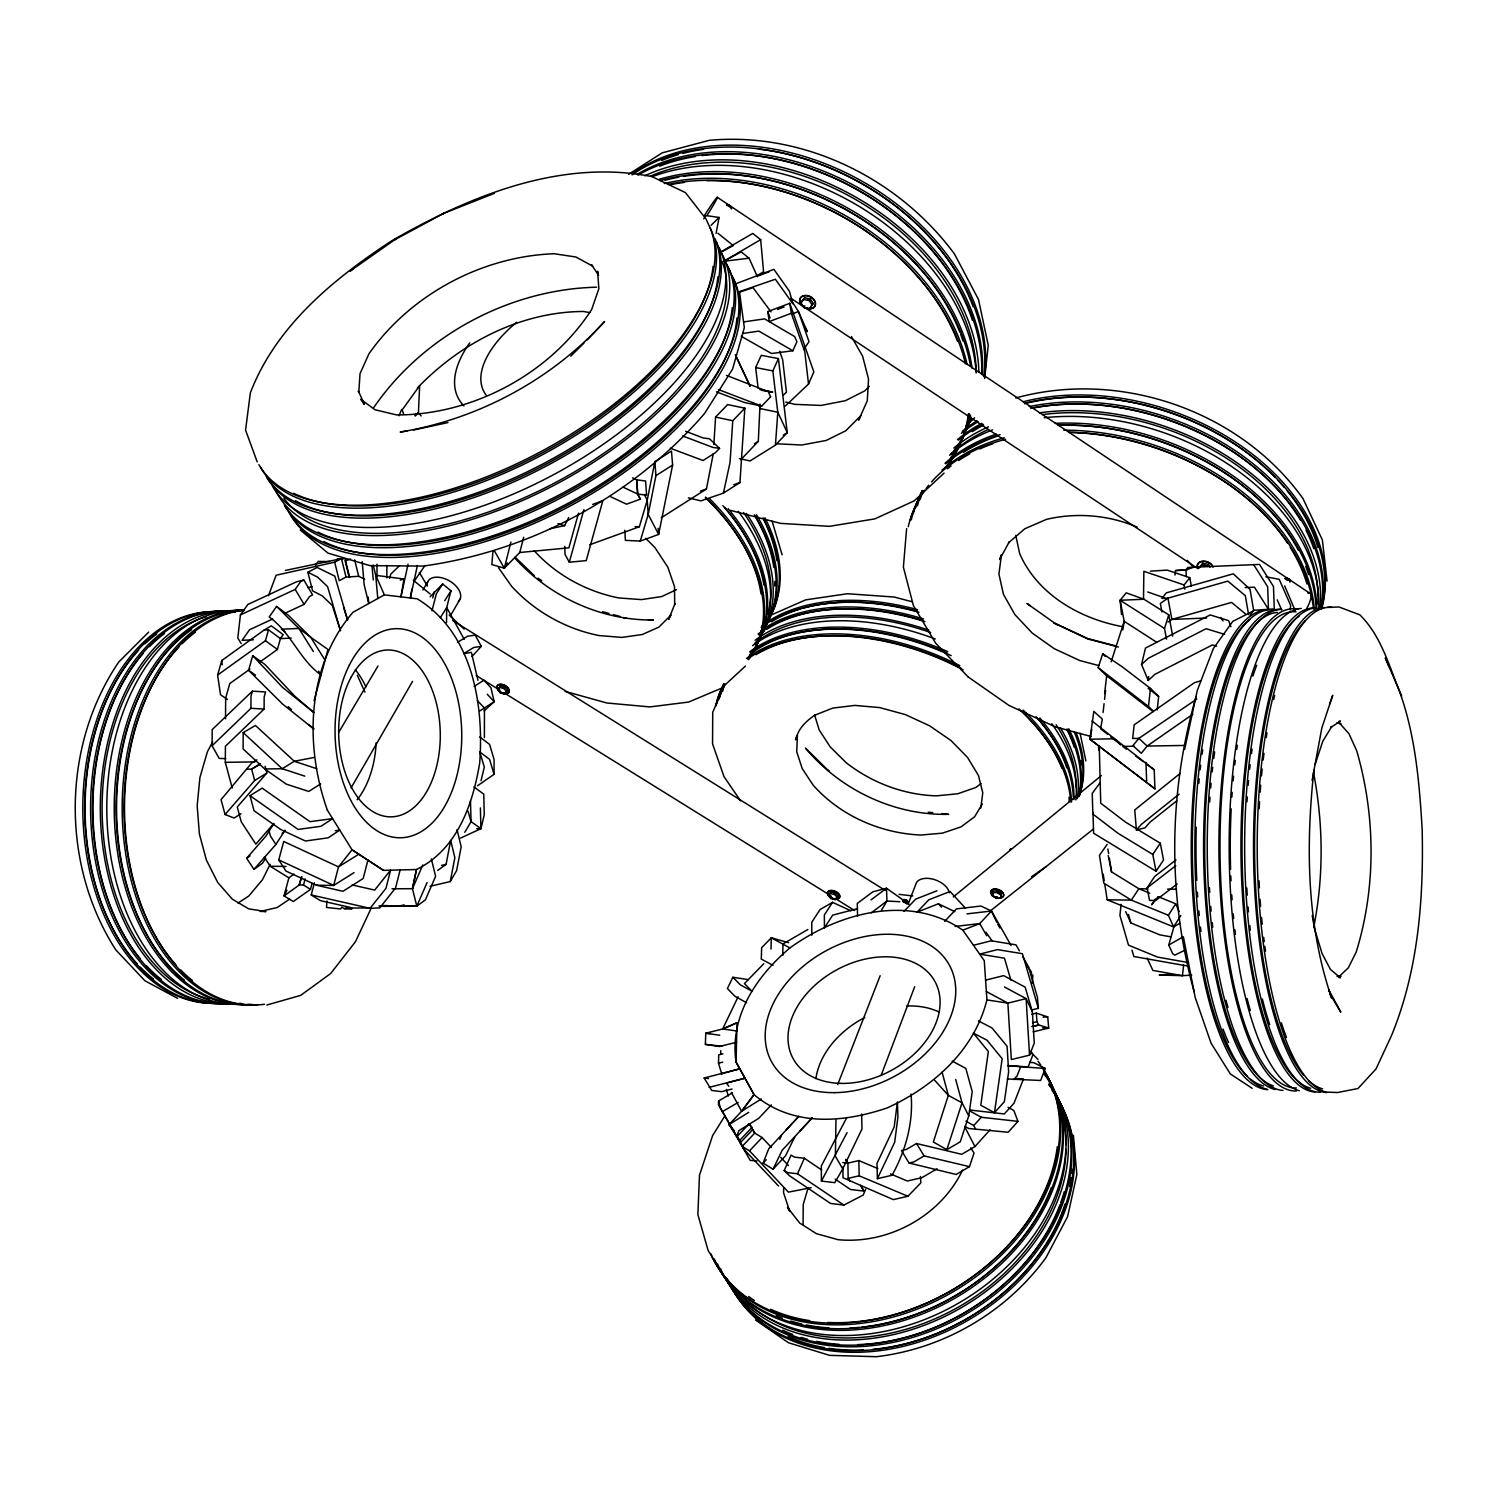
<?xml version="1.0" encoding="UTF-8"?>
<svg xmlns="http://www.w3.org/2000/svg" width="1497" height="1497" viewBox="0 0 1497 1497"><rect width="100%" height="100%" fill="white"/><g stroke="black" fill="none" stroke-linecap="round" stroke-linejoin="round"><path stroke-width="1.5" d="M327.356 810.195C304.471 745.375 306.492 666.558 352.88 612.348L384.373 594.87L417.233 598.819C472.229 632.408 484.074 703.384 479.695 762.927C472.809 804.712 457.09 849.716 416.465 869.514L383.494 870.375L352.057 849.828L327.338 810.158M484.392 737.553L484.448 708.062L477.375 700.596M477.468 785.813L494.066 774.323L494.085 759.503L489.575 744.402L479.751 736.917M232.166 787.89L225.317 762.329L225.411 746.255L264.108 709.054L264.164 696.91L265.549 691.988L252.394 691.127L212.181 729.6L212.087 745.768L219.198 758.418L225.766 758.623M376.963 576.775L377.019 564.144M386.844 577.898L386.881 565.342M225.542 718.728L225.654 698.089L229.79 683.549L249.943 669.122M316.709 768.71L294.329 761.281L255.426 725.465L243.188 732.613L243.094 748.893L264.707 768.953L286.245 784.129L308.775 791.445L320.62 783.923M212.087 745.768L250.935 708.324L250.991 696.086L252.394 691.127M446.536 622.565L446.705 607.557L450.971 590.847L442.7 583.98L430.069 596.779M783.642 1188.206L783.586 1192.81L789.649 1211.148M782.781 955.292L782.968 943.915L807.837 929.506M722.34 1046.309L705.368 1044.382L705.779 1033.211L722.677 1028.963L737.011 1022.769L736.056 1062.009L754.02 1094.644C792.568 1126.998 842.493 1123.068 887.422 1107.836C933.473 1086.71 974.191 1050.576 986.935 999.921L984.259 960.625L962.852 930.18C909.39 893.578 838.825 912.496 789.911 947.938C756.415 976.119 729.376 1016.369 736.037 1061.991L754.058 1094.644L741.614 1111.279L728.945 1124.64L739.574 1140.546L752.018 1127.353L749.136 1123.779L736.561 1137.102L738.863 1130.665L758.717 1118.353L771.404 1104.898M770.992 949.079L771.292 937.796L788.563 942.661M720.675 1054.3L720.787 1050.613M721.76 1074.116L718.485 1063.169L718.747 1054.88L722.939 1053.851M732.501 1092.847L718.579 1100.95L718.466 1104.767L750.184 1160.362L756.977 1161.036M835.962 1120.13L835.382 1156.208L842.717 1168.914L834.839 1182.649L821.404 1181.077L821.31 1165.976L846.834 1117.548M992.38 895.88L993.166 891.183L997.301 890.715L1001.268 893.204L1001.1 896.179L1000.483 897.901L996.347 898.368L992.38 895.88L993.166 891.183M1000.483 897.901L1001.268 893.204M326.926 900.969L326.533 907.463L340.605 908.96L341.821 907.182L344.815 909.053L352.094 908.716L345.246 908.005M713.264 453.759L706.434 489.014L661.262 517.794M713.844 444.572L715.585 417.045L727.636 404.583L744.851 408.194L739.948 482.577L723.425 493.112L700.895 500.877L688.377 497.809M744.851 408.194L732.763 420.751L730.068 462.274L723.425 493.112M1032.331 983.379L1032.874 975.09L1031.658 975.539L1031.358 971.834L1026.605 965.266M740.772 459.747L758.305 441.334L760.046 404.115M739.481 458.55L750.034 460.964L775.427 445.114L777.804 412.236L760.626 408.662L758.792 404.845L760.626 408.662M493 551.027L491.839 564.556L504.339 568.186L519.758 552.505L523.688 537.236M1313.898 770.207C1305.702 846.273 1306.619 925.333 1331.731 998.349L1328.644 989.629L1340.825 1012.178L1330.215 994.438M1290.208 609.897L1290.639 605.312L1279.205 579.32L1265.882 576.775M1183.603 964.798L1182.499 975.688L1159.202 975.015L1170.654 974.304M1157.2 709.896L1158.659 696.442L1150.463 688.414L1122.376 666.913L1102.728 653.702L1098.18 667.662L1107.406 676.607M1174.977 575.073L1175.463 570.544L1186.691 569.87M984.633 378.423L988.245 345.227L978.477 299.437L954.431 253.91C898.481 178.199 803.852 131.68 709.335 140.306L662.179 152.862L628.59 174.288M1121.141 904.356L1119.924 915.397L1128.495 945.15L1157.537 957.107L1188.581 962.608M1216.5 646.143L1212.42 644.926L1154.973 674.305L1148.236 680.443L1148.667 676.457M1153.42 711.206L1148.48 706.472L1150.463 688.414M1148.236 680.443L1141.556 664.462L1145.486 648.051L1210.194 614.93L1228.607 620.637L1230.908 626.663M285.197 613.152L304.097 604.376L309.467 596.592L312.592 594.908L303.816 579.975L296.387 581.865L247.866 604.47L240.418 614.911L237.798 638.059L241.204 643.579M1104.618 693.56L1106.657 675.727L1153.139 711.618M1092.978 812.366L1093.596 833.193L1156.077 871.291L1163.543 859.989L1160.287 843.223L1125.632 822.19L1100.725 803.197L1099.266 745.693M1103.064 712.516L1104.056 703.74M1104.561 699.342L1105.572 690.547M1092.024 721.03L1154.206 769.776L1154.936 788.825L1089.928 739.2L1093.839 711.393L1102.297 719.103L1100.594 728.758L1107.406 734.185M942.081 1072.133L948.331 1095.336L933.361 1142.005L946.853 1149.677L960.288 1141.799L968.765 1115.864L972.227 1091.631L965.827 1068.39L952.204 1061.111M994.457 1112.701L1002.167 1058.716L986.991 1040.19L973.349 1033.098L988.357 1051.493L980.797 1105.235L994.457 1112.701L1004.337 1101.736L1008.641 1071.871L1007.107 1046.291L991.968 1027.896L978.346 1020.898M1122.806 630.012L1124.191 621.33L1120.13 600.278L1126.212 592.849L1143.933 599.23L1168.745 614.818L1172.712 636.15M417.382 565.492L410.365 597.995L411.843 589.107M408.063 564.201L400.934 596.854L403.984 579.021L375.728 575.335L373.221 565.043M1313.767 927.092C1323.853 876.288 1323.329 823.406 1313.543 772.602M1154.936 788.825L1089.928 739.2L1091.762 729.338M1312.102 780.424L1321.832 728.01L1332.723 695.282L1329.598 704.189M716.071 233.382L719.103 217.458L706.285 215.605L703.684 218.824M437.704 870.412L446.087 864.349L450.672 840.416L454.863 857.706L450.26 881.546L430.013 886.299M624.81 530.237L625.39 540.361L640.267 541.072L658.624 534.429L672.621 465.062L671.461 451.084L654.881 461.581L647.247 500.11L639.35 526.757L589.687 544.777M654.881 461.581L655.929 475.653L648.22 514.369L640.267 541.072M391.989 888.788L412.461 888.694L416.465 869.514L412.461 888.713L416.802 906.172L380.5 906.34M1184.614 749.454L1197.263 690.491L1213.393 648.5L1232.349 621.947M980.778 808.006L982.781 792.849L978.458 775.502L967.511 757.426L951.044 740.585L929.693 725.858L905.311 714.574L879.712 707.594L854.768 705.405L832.725 708.1L814.387 715.36C805.218 722.153 799.061 727.467 795.506 739.855L797.414 735.401L796.722 751.793L802.261 768.672L813.245 785.289C840.378 815.715 880.33 833.286 920.861 835.045L942.455 833.155L961.037 826.868L974.603 816.782L982.313 803.964M460.552 838.114L480.93 828.664L484.261 814.873L483.756 794.121L473.857 786.879M481.005 780.742L484.336 767.063L479.714 751.924L489.556 759.335L494.066 774.323M494.309 550.709L504.339 568.186L510.889 542.101M400.129 869.944L395.582 887.964L379.77 907.874L370.058 908.323L311.226 894.963L314.426 882.8M432.727 597.977L434.336 591.727M367.906 860.176L363.191 878.496L342.981 891.295L316.391 885.214L285.983 871.067L278.76 859.914L283.738 841.482L338.49 866.875L358.793 854.226M431.997 610.776L436.338 593.86L442.7 583.98M1196.028 696.835C1168.371 792.456 1167.548 895.861 1194.157 991.819M316.391 885.214L333.681 885.438L338.509 866.913L352.038 849.791L383.494 870.375M312.106 883.249L310.497 889.368L303.517 885.045L305.126 878.87M389.632 578.347L390.736 574.156L399.493 565.698M301.402 876.774L299.232 884.989L284.037 895.917L293.262 901.531L310.497 889.368M301.907 876.774L299.213 884.952L303.517 885.045M293.973 874.08L288.884 877.822L284.037 895.917L286.937 890.191M314.089 700.708L327.974 649.473L310.721 637.292L288.341 615.248L276.589 606.416L269.198 616.97C291.092 632.557 299.606 659.934 321.05 674.96L318.655 671.143M906.621 528.628L903.383 567.195L913.432 605.686L935.681 643.223L968.278 677.037M578.534 513.153L568.879 547.827L519.796 552.505M583.905 509.635L569.309 562.198L586.206 560.627L602.823 500.709L592.644 504.414M259.093 662.572L277.413 649.455L280.444 638.601L283.195 634.634L271.294 625.84L264.202 630.05L268.506 629.807L280.444 638.601L291.204 638.115M227.45 699.473L220.527 694.72L217.608 675.053L265.437 640.716L268.506 629.807M1184.745 950.258L1174.752 955.18L1172.638 953.589L1168.764 945.056L1173.929 926.718L1179.842 923.275M308.663 724.548L313.958 729.076L282.503 703.983L248.596 670.3L252.712 655.667L264.763 664.312L294.61 695.993L314.033 712.703L282.577 687.422L252.712 655.667M217.608 675.053L221.781 660.495L264.202 630.012M808.286 1187.495L803.234 1204.393L803.084 1224.621M1166.519 639.163L1164.516 628.478L1168.745 614.818M1111.148 661.824L1124.191 621.33L1156.956 642.419M946.853 1149.677L962.047 1102.821L955.685 1079.487M1315.114 764.462L1322.805 741.202L1331.75 726.513L1330.571 727.598L1340.47 721.049L1338.748 721.479M990.06 1129.805L974.977 1146.571L961.729 1154.318L916.52 1143.502L906.452 1149.397L901.512 1150.557L909.035 1163.001L956.153 1174.471L969.495 1166.65L974.023 1153.027L970.711 1147.806M1208.435 564.425L1207.817 566.296L1202.128 565.061L1198.854 567.981L1202.765 563.209L1208.435 564.425L1210.006 567.195M1202.128 565.061L1202.765 563.209M992.53 892.904L996.665 892.437L997.301 890.715M996.347 898.368L996.983 896.647M268.431 595.787L276.103 575.222L334.692 562.18L341.466 558.643L346.013 577.037L339.258 580.649L334.692 562.18M881.059 1075.576L914.704 986.673M1029.562 1062.309L1033.791 1062.683L1045.28 1068.446L1040.621 1080.478L1007.256 1078.963M794.888 1136.635L785.588 1155.74L773.032 1169.213L763.133 1163.094L768.691 1148.817L798.855 1116.313L786.131 1129.917M837.721 1084.52L880.161 975.726M908.174 903.907L915.808 884.315A17.646 10.385 21.2 0 1 932.818 879.132A17.646 10.385 21.2 0 1 949.304 892.792M1045.28 1068.446L1020.673 1066.725L1017.081 1075.894L1013.768 1079.562M986.355 991.519L1007.874 1003.121L1011.336 1059.539L1029.543 1055.16L1034.259 1043.11L1032.369 1011.822L1025.164 987.141L1003.645 975.632L985.587 980.142M779.806 1139.329L781.453 1135.194M773.032 1169.213L782.126 1150.314L812.366 1117.698L799.623 1131.339M835.139 899.641L838.021 896.048L835.738 892.998L831.284 891.875L829.113 893.784L828.421 895.468L830.704 898.499L835.139 899.641L838.021 896.048M828.421 895.468L831.284 891.875M830.704 898.499L831.396 896.834M837.328 897.732L835.045 894.682L835.738 892.998M399.025 415.773L401.664 409.411M865.64 1189.273L863.208 1195.074L843.896 1205.085L830.554 1203.457L789.443 1175.725L784.203 1170.542L791.071 1155.104L794.458 1157.144L804.376 1158.248L821.685 1169.98M412.461 888.713L422.79 864.985M378.966 905.966L416.802 906.172L427.113 882.5M785.27 406.08L808.53 384.055L813.844 371.892L789.78 303.311L767.811 311.563L769.215 321.574L791.314 313.285L789.78 303.311M724.997 684.204L712.722 712.291L712.553 743.859L724.005 776.644L740.566 800.858M784.203 1170.542L787.59 1172.619L797.527 1173.779L804.376 1158.248M741.24 336.32L771.573 353.517L792.867 350.766L796.928 341.728L794.626 336.563L764.574 318.88L743.99 321.855M777.785 412.274L772.845 370.9L778.421 358.606L761.281 355.332L755.648 367.551L758.118 388.116M842.717 1168.914L861.954 1129.094L861.636 1113.993M371.162 908.267L355.444 941.744L330.65 973.537L300.691 995.374L266.822 1005.03M877.373 1178.682L894.682 1142.248L897.919 1117.061L897.414 1101.998L894.196 1126.979L876.98 1163.431L877.373 1178.682L892.062 1175.257C905.741 1150.594 913.582 1122.338 911.037 1094.045M736.823 1030.984L722.677 1028.963L738.115 996.815M748.313 979.637L732.875 977.26L727.411 988.525L734.859 996.216L746.591 1002.728M847.077 1132.63L821.404 1181.077M270.152 864.312L262.443 879.712L248.858 895.955L237.986 903.103M550.11 528.722L564.612 525.653L568.729 517.475M809.559 308.644L813.17 303.461L810.251 298.895L804.619 297.772L801.905 301.215L801.007 302.955L803.926 307.521L809.559 308.644L813.17 303.461M803.926 307.521L804.825 305.781M812.272 305.201L809.353 300.635L810.251 298.895M801.007 302.955L804.619 297.772M212.686 741.838L207.391 751.756L199.924 777.504L197.174 805.76L199.382 833.96L206.418 860.157L217.683 882.407L232.278 899.136L248.708 908.866L265.905 911.579L260.777 911.392M504.807 694.084L507.464 690.229L504.826 686.917L500.391 685.851L498.632 688.096L497.752 689.705L500.41 693.017L504.807 694.084L507.464 690.229M506.585 691.839L503.946 688.526L504.826 686.917M497.752 689.705L500.391 685.851M962.627 1170.018C940.827 1215.901 888.451 1244.568 838.058 1239.684L816.52 1233.696L799.66 1223.03L787.478 1207.424L789.462 1210.699M351.103 787.834L412.573 681.36M450.84 615.08L460.122 599.006M450.26 881.546L456.604 870.618L461.188 846.834L457.034 829.581M464.819 832.295L471.05 821.628L470.47 800.764M338.958 731.996L377.993 665.997M422.921 590.024L427.655 582.034M881.49 910.176L886.916 901.026L886.505 888.245L872.826 891.819L857.276 903.458L857.538 916.37M273.689 823.799L266.073 835.925L246.649 858.268L253.947 869.364L262.349 863.357L265.736 858.137M504.339 568.186L507.464 562.947M724.866 1115.92L712.647 1135.531L699.492 1175.182L697.864 1214.591L708.156 1250.575L711.505 1255.871A190.568 142.383 -30.1 0 0 947.47 1292.753A190.568 142.383 -30.1 0 0 1044.494 1070.916M440.399 617.606L446.705 607.557L464.22 639.331M1104.861 884.839L1107.2 899.791L1173.629 926.924L1180.852 915.434M444.721 600.727L450.971 590.847M1173.629 926.924L1168.409 915.285L1175.706 903.814L1158.397 896.74M253.947 869.364L275.897 844.439L285.066 830.217L282.147 833.548M850.932 910.812L832.538 902.335L824.342 914.966L824.454 927.915L832.688 915.116L857.5 908.679M1158.154 896.666L1151.586 904.824L1155.31 899.117M1177.185 883.941L1155.665 900.464L1149.565 900.389L1147.095 887.908L1154.599 876.55L1176.006 859.914M804.132 348.913L808.998 341.653L798.462 311.563L790.921 299.756M1156.077 871.291L1152.765 854.431L1160.287 843.223M414.426 580.892L424.98 565.51M240.418 614.911L295.227 589.406L300.654 581.622L303.816 579.975M1107.162 844.383L1099.453 855.348L1103.794 883.118L1131.32 900.127L1168.409 915.285M240.961 813.732L234.093 818.036L225.074 814.536L221.051 799.641L251.683 763.002L256.923 759.858M1250.145 615.155L1253.644 610.271L1250.014 589.257L1233.303 573.819L1166.313 592.868L1161.915 598.426L1167.941 598.164L1227.821 581.135L1245.317 595.694L1248.61 614.668M315.511 565.136L318.206 561.412L329.508 561.543M1100.033 782.781L1092.23 793.391L1092.847 814.05L1117.903 833.211L1152.765 854.431M373.689 407.652C422.977 335.646 509.41 289.258 596.573 287.199M731.378 1092.361L741.614 1111.279L754.02 1094.644M1184.857 589.182L1184.09 584.953L1189.778 577.674L1167.248 570.132L1150.445 571.143M1186.279 576.663L1186.017 569.852L1187.907 567.457L1259.52 564.425L1273.479 586.506L1274.265 608.923L1253.644 610.271M370.058 908.323L385.983 888.32L390.567 870.187L374.699 890.079L352.132 884.952M273.82 823.425L255.837 844.158L241.223 821.759L237.275 806.977L266.84 773.051L265.063 766.258M225.074 814.536L254.658 780.517L266.84 773.051M1180.048 773.5L1134.745 809.952L1136.41 830.012L1141.444 824.304L1179.075 794.177M1008.042 1107.331L1013.825 1110.456L1017.96 1121.365L1008.192 1132.256L968.709 1128.495L964.817 1126.343M975.426 1128.757L973.761 1125.538L981.265 1117.267L1017.96 1121.365M471.967 656.565L481.304 646.311L475.204 635.14L467.569 636.244L457.483 642.344M1011.111 945.468L991.501 911.018L979.749 923.574L962.852 930.18M763.133 1163.094L766.258 1159.745M778.515 1185.98L744.103 1149.471L740.285 1142.772L752.804 1129.505L754.731 1133.079L742.213 1146.384L749.548 1150.894L762.085 1137.552L771.404 1147.413M944.663 921.366L956.452 908.885L980.909 906.041L991.501 911.018L996.796 922.283M775.427 445.114L787.272 432.614L777.804 412.236M903.982 911.43L915.734 899.098L936.954 890.809M716.427 391.84L744.514 402.525L761.711 406.099L770.637 396.799M685.663 431.304L702.935 437.891L709.522 438.808L719.57 448.351L715.491 452.618L703.066 460.515L670.282 448.221M415.249 416.072L418.411 412.798L419.647 385.665L402.15 409.953L403.703 414.239M842.886 1166.912L843.036 1177.765L893.316 1199.602L907.912 1196.253L920.786 1182.948L920.524 1176.492M763.788 963.694L744.458 983.604L752.055 991.276L740.341 984.839L732.875 977.26M1046.291 866.52L1031.489 876.793M869.308 386.263L864.798 390.848L845.337 400.709L821.142 405.425L794.72 404.34L785.738 402.075M570.75 356.155L583.905 343.131M587.198 339.875L604.62 321.499C551.401 379.826 478.067 419.235 400.204 432.053L406.959 431.024M711.094 225.28L719.103 217.458M417.438 387.948C460.365 343.056 520.619 311.75 583.531 311.47L589.799 312.63M783.137 395.339L786.449 392.195L782.669 359.823L779.675 351.308M966.37 425.578L974.603 417.813M914.517 500.578L944.083 473.089M721.797 687.928L745.45 666.053M651.195 176.478C560.271 158.776 469.328 196.107 391.784 240.755C333.55 278.835 276.009 326.009 250.373 392.794L245.564 430.107L257.185 461.862M484.149 710.907L494.197 701.7L490.96 687.797L483.98 680.181L474.062 686.468M1141.556 664.462L1148.33 658.268L1206.095 628.721L1224.621 634.354M953.29 896.928L1101.399 775.577M1176.773 800.801L1150.052 822.152L1145.037 827.822L1136.41 830.012M990.977 910.401L1093.484 828.982M1147.095 887.908L1175.781 865.678M871.348 912.796L886.916 901.026L899.809 901.718M981.003 783.586L975.782 787.516L957.724 793.766L936.317 795.861C903.627 794.813 871.872 782.781 846.142 762.684L830.217 746.909L819.233 730.049L814.536 714.817M1232.817 621.33L1253.775 610.795M871.011 899.884L886.505 888.245L908.922 904.094M416.802 906.172L425.373 899.884L435.608 876.306L431.342 858.866M1168.109 622.06L1171.889 619.421L1231.563 602.412L1245.504 613.92M353.105 269.03L350.13 271.088L395.713 239.071L394.684 239.782L443.692 213.379L442.607 213.809L494.384 193.338M246.649 858.268L250.055 855.891M1192.866 714.2L1147.151 746.049L1141.294 753.272L1132.948 745.637L1138.843 738.358L1196.702 699.118M289.707 899.079L277.17 907.519L260.197 911.467M655.929 475.653L672.621 465.062M333.681 885.438L354.041 872.62M755.966 276.477L763.582 271.705L760.663 239.651L752.748 233.457L719.87 252.488M754.432 443.767L758.305 441.334M783.361 435.047L787.272 432.614M741.614 1111.279L761.355 1098.966M414.781 415.062L418.411 412.798L421.106 415.96M748.687 1112.346L728.945 1124.64L734.522 1131.04M250.018 795.693L262.181 788.152L309.973 821.666L332.615 818.634L320.919 826.325L298.053 829.432L250.018 795.693L254.003 810.7L280.594 829.413L305.407 841.015L328.142 837.833L339.763 830.105L335.253 830.723M479.807 710.925L494.197 701.7L487.255 694.234M969.495 1166.65L924.136 1155.909L914.012 1161.84L909.035 1163.001M937.085 1168.764L921.927 1177.652L907.35 1181.021L890.49 1173.91M722.172 1111.747L738.152 1102.466M832.538 902.335L820.057 909.558L811.767 922.246L811.823 935.232M1168.764 945.056L1182.593 937.103M760.663 239.651L723.743 261.301L749.061 258.195L757.445 276.739M725.671 260.253L741.146 251.852L749.061 258.195M148.69 632.09L118.675 662.104C61.658 746.255 60.89 864.405 115.756 949.809L144.835 980.703L177.582 998.368M721.741 251.814L733.305 245.583L717.905 233.251M307.895 572.266L317.589 577.112L327.6 586.637L340.511 630.798L332.334 605.537L322.304 595.9L312.574 590.866L307.895 572.266L317.121 567.457L334.823 576.12L347.66 620.132L343.58 607.557M676.532 589.631L661.711 596.555L641.427 599.605L618.673 597.939C586.45 591.465 556.304 575.11 534.167 550.69M272.604 619.028L249.531 629.769L242.102 640.304L253.442 639.78M914.106 500.915L874.847 518.879L829.506 526.326L780.461 523.37L730.573 510.402M771.404 614.93L805.629 599.867L847.414 593.729L894.214 597.041L911.86 601.682M722.677 1028.982L737.029 1022.788M721.404 688.264L688.62 702.056L649.848 706.921L606.884 702.991L565.08 691.371M954.824 911.654L938.376 903.795L917.062 912.16L928.814 899.791L950.052 891.482L965.509 908.23M735.139 284.018L773.893 269.348L789.424 291.241L792.83 303.704L775.352 279.247L738.096 292.102M758.418 275.804L769.159 271.743M777.579 309.43L784.11 306.96M791.969 313.996L798.462 311.563L807.388 331.66L804.937 327.806M1035.269 1026.137L1038.562 1024.921L1048.723 1028.065L1047.713 1016.893L1036.28 1013.113L1031.77 1014.236M700.371 491.128L706.434 489.014M733.773 484.71L739.948 482.577M1186.017 569.852L1193.82 567.176M738.377 292.495L753.028 287.686L771.03 311.881M350.56 559.036L345.152 560.795L349.138 577.019M1200.594 680.854L1194.4 682.707L1134.165 724.847L1132.668 738.47L1138.843 738.358L1147.151 746.049L1185.456 745.431M400.242 580.087L403.984 579.021M1015.827 397.977L1016.22 397.865C1120.261 369.329 1240.096 410.683 1303.026 498.632L1322.375 539.987L1327.072 581.098M732.07 1089.049L721.498 1091.65L711.711 1090.434L704.151 1078.008L739.799 1068.821L721.329 1073.779M709.129 1087.346L744.963 1078.196L726.382 1083.117L728.814 1086.242M973.48 945.281L991.239 940.79L1015.995 944.85L1019.42 950.876M736.543 1042.249L719.421 1046.515L705.368 1044.382M718.485 1063.169L722.695 1062.14M1031.639 1009.988L1038.375 1008.342L1037.402 997.133L1028.57 966.912L1022.863 956.882M1032.5 1022.769L1037.028 1021.665L1038.562 1024.921L1031.77 1026.568M1033.155 1031.863L1048.723 1028.065L1042.53 1027.803M399.924 905.872L404.171 904.88M842.811 1162.551L847.882 1163.132L858.848 1160.568L877.822 1168.577M441.578 865.397L446.087 864.349M847.882 1163.132L845.711 1159.333L847.92 1163.132L848.163 1178.364L859.147 1175.8L907.912 1196.253M307.802 587.666L312.293 586.674M285.422 570.413L341.466 558.643M413.715 430.013L447.921 422.584M811.112 1187.682L788.414 1192.136L749.548 1150.894M313.846 757.519L294.329 761.281L282.222 768.728L264.707 768.971M481.304 646.311L473.763 647.49L463.733 653.646L471.405 652.393L477.955 680.312M742.774 333.457L758.867 331.118L792.867 350.766M966.931 913.881L991.501 911.018M955.123 926.437L979.749 923.574L986.691 935.756M1191.78 975.108L1182.499 975.688L1152.896 970.43L1147.132 958.024M346.013 577.037L358.7 576.308L364.707 579.245M1337.008 976.362L1341.05 976.175L1338.636 976.961L1348.31 967.867L1356.188 952.073C1376.23 887.253 1375.593 815.884 1356.731 750.839L1348.984 733.717L1339.422 723.051L1340.938 723.781L1336.915 722.883M1175.463 570.544L1186.896 569.983M1245.223 587.591L1254.43 587.18L1268.464 609.298L1267.66 586.768L1253.607 564.556M1121.496 614.519L1120.13 600.278L1143.933 599.23M1043.053 1017.099L1047.713 1016.893M1327.614 607.352L1338.992 606.996L1359.763 614.78C1380.328 634.971 1388.131 662.909 1398.591 688.901C1415.264 733.605 1419.343 781.864 1422.15 829.151C1423.778 899.192 1418.277 971.01 1391.2 1036.28L1376.024 1068.933L1357.985 1088.525L1337.495 1092.529L1325.986 1092.062A242.776 73.447 89.7 0 1 1257.274 836.58A242.776 73.447 89.7 0 1 1331.862 607.408M1206.601 618.018L1171.889 619.421L1167.941 598.164L1160.343 603.478L1161.934 611.974M1089.928 739.2L1114.255 738.788L1121.028 744.888L1110.811 736.917M1134.165 746.236L1122.731 746.423L1126.436 749.174M225.317 762.329L254.995 761.879M247.323 769.177L251.664 769.14L260.384 763.863L251.646 769.121L254.658 780.517M370.826 907.931L352.936 908.024L320.395 900.633L311.226 894.963M476.795 828.664L480.93 828.664L480.387 807.95M286.077 866.445L270.265 866.258L264.277 857.089M1147.974 888.881L1138.88 888.75L1111.523 871.872L1108.21 855.517M1167.566 889.106L1176.511 889.237M1107.2 899.791L1131.32 900.127L1138.88 888.75L1149.733 893.204M383.195 905.573L387.367 905.648L383.868 905.797M337.255 558.886L343.131 559.073M635.14 526.588L639.35 526.757M777.299 443.823L801.774 445.002L826.194 440.455L845.786 430.762L860.887 415.605L858.623 420.152L867.268 400.84L868.541 379.134L862.646 356.286L851.475 336.619M250.935 708.324L264.108 709.054M1016.837 1078.532L1023.48 1078.944L1014.03 1103.177L1004.319 1113.955L969.888 1110.026M648.238 619.664L653.422 620.001C600.858 620.581 549.698 596.723 514.65 557.876M1007.855 1065.527L1028.158 1066.949L1032.818 1055.048L1030.909 1051.081M710.214 1033.566L705.779 1033.229L719.758 1035.25M1007.687 1065.583L1020.673 1066.725M928.234 812.197L932.762 812.665M941.838 813.62L948.649 814.331C894.027 815.584 840.416 789.873 805.498 748.126L829.113 771.367L827.336 769.626M899.023 894.345L912.758 895.955M863.9 1191.069L860.607 1185.343L863.919 1191.088L850.521 1189.497L835.139 1179.093M719.57 448.351L712.965 447.453L682.632 435.945M704.151 1078.008L708.568 1078.607M986.935 999.921L1007.874 1003.121L1026.119 998.611L1032.369 1011.822M623.538 617.7L626.176 618.111M1187.851 966.07L1133.828 956.508L1131.994 950.165M1170.935 936.86L1159.876 934.877L1130.909 922.957L1125.669 911.654M755.648 367.551L772.845 370.9M803.721 299.512L809.353 300.635M759.821 389.538L772.714 392.139L761.767 390.305M715.585 417.045L732.763 420.751M499.511 687.46L503.946 688.526M830.592 893.541L835.045 894.682M1121.777 626.513C1079.543 618.542 1037.477 594.328 1019.663 553.665L1015.789 535.421M1115.452 645.843L1087.739 638.545L1053.869 622.883L1087.664 638.92L1118.446 647.022M1098.817 665.585L1079.88 660.57L1054.431 648.781L1032.312 633.156L1014.929 614.649L1003.458 594.365L998.929 574.081L1001.418 554.826L999.603 559.541L1009.203 541.989L1008.491 542.85L1024.809 528.759L1046.478 519.365C1076.53 512.273 1108.734 515.005 1137.102 527.112M1091.313 736.561L1055.235 726.812L1008.847 705.349L968.091 676.906M602.58 611.73L609.017 613.471M613.321 614.631L619.758 616.371M557.969 523.557L564.612 525.653M304.827 776.157L282.222 768.728L243.188 732.613M1184.09 584.953L1143.858 571.293L1143.502 598.706M1147.769 591.989L1164.685 597.921M718.56 389.613L761.711 406.099M726.457 375.373L768.242 391.615L770.618 396.817M1338.861 976.998L1340.395 977.822L1330.459 969.42L1322.076 953.552L1314.516 928.739L1312.214 915.546M1252.184 1088.319L1230.309 1073.892L1211.036 1043.11L1195.167 997.358L1183.379 936.804M278.76 859.914L333.663 885.401M610.046 496.424L626.532 504.19L640.304 499.156L637.647 494.047L636.749 479.863L632.595 477.88M622.995 487.124L637.647 494.047L646.573 495.17L645.6 481.005L636.749 479.845L637.685 494.047L640.323 499.156M651.869 176.59L685.42 192.589L705.667 218.525M773.032 965.359L761.281 959.09L761.655 947.713L771.292 937.796L789.911 947.938M1004.487 987.01L1026.119 998.611L1029.543 1055.16M969.551 1110.83L981.265 1117.267M965.958 1121.216L973.761 1125.557M762.085 1137.552L754.75 1133.098L749.136 1123.779M270.283 866.295L288.884 877.822M476.214 675.521L499.998 690.285M503.946 692.737L830.891 895.786M836.842 899.491L854.675 910.55M904.394 900.745L908.211 903.121M452.786 620.525L885.139 890.341M996.665 892.437L1000.651 894.944M1120.13 600.278L1164.516 628.478M791.09 298.39L1197.039 568.074M704.338 215.662A21.707 1.067 -57.4 0 1 717.306 197.286L1309.707 593.168M797.527 1173.779L843.896 1205.085M538.041 578.179L541.839 580.761M755.555 1320.017L788.507 1342.753L829.525 1355.346L876.381 1356.712C943.597 1348.76 1005.853 1312.476 1045.842 1257.873L1067.623 1216.593L1076.848 1174.509L1073.405 1135.287M1056.845 624.661L1026.961 603.459L1030.086 605.686M248.596 670.3L255.5 675.203M480.93 828.664L471.05 821.628L467.962 810.981M265.437 640.716L277.413 649.455M1135.699 756.041L1143.09 761.543M1146.796 764.275L1154.206 769.776M284.879 631.734L281.473 629.227L298.895 628.422L310.721 637.273L325.055 660.214M1148.18 688.395L1158.659 696.442M1098.18 667.662L1148.48 706.472M413.322 580.218L430.163 594.01M300.298 530.013L327.993 553.123L369.834 565.623L423.09 566.091C531.136 551.139 633.287 496.143 704.563 413.49L732.613 369.029L744.327 327.637L739.537 292.289M288.229 706.659L291.391 709.559M449.194 615.08L464.164 629.114M515.099 557.146L534.242 575.597M276.589 606.416L298.895 628.459L313.341 651.532M645.619 538.284L654.825 547.453L667.849 567.232L674.492 586.543L674.698 604.844L674.904 603.759L668.691 619.384L670.974 615.042L658.905 627.093L642.288 634.522L621.873 637.404L598.912 635.551C565.51 628.796 534.616 611.468 511.637 586.3L498.482 567.681M1031.527 1052.84L1038.001 1059.502M780.704 1157.293L788.451 1165.527M938.376 903.795L941.482 907.145M1102.728 653.702L1105.216 656.435M934.633 1080.254L948.331 1095.336L962.047 1102.84L968.765 1115.864M1187.252 560.346L1193.146 566.97M1220.485 617.475L1223.068 620.974M427.431 586.094L419.403 572.528M985.905 932.201L992.006 940.734M598.632 275.411L591.596 264.857L592.7 266.129L575.915 257.016L554.227 253.742C481.997 256.286 410.571 294.553 368.973 353.741L360.047 373.595L358.775 392.495L358.307 390.885L364.426 404.358M275.897 844.439L270.396 835.925L269.067 830.91M916.52 1143.502L924.136 1155.909M742.213 1146.384L744.103 1149.471M295.227 589.406L304.097 604.376M364.164 404.358L360.665 399.25L374.98 409.729L396.686 414.95C473.033 414.968 550.148 373.726 591.671 309.523L598.856 288.734L597.602 271.238L597.977 272.922M848.125 1178.364L849.959 1181.507M745.113 1150.875L720.338 1107.836L718.579 1100.95M997.676 924.154L999.865 927.99M569.309 562.198L565.024 554.433L564.799 546.349M736.543 1134.838L739.574 1140.546M964.835 1127.035L974.977 1146.571M644.29 494.422L647.228 500.129L648.201 514.369L658.624 534.429L658.175 528.31M736.262 356.81L749.997 386.076M735.308 354.695L750.016 386.039M706.135 219.273L710.345 228.461A254.902 122.735 -28.2 0 1 536.319 454.021A254.902 122.735 -28.2 0 1 258.906 464.631M357.315 675.222L364.912 692.101M1175.706 903.814L1179.149 911.561M384.373 594.87L375.728 575.335L377.787 598.519M1277.24 599.848L1281.657 609.859M1401.641 696.03L1385.305 657.969L1388.991 666.595M1284.651 585.888L1295.335 610.944M791.314 313.285L804.768 351.608L808.53 384.055M767.811 311.563L770.076 317.982M772.096 521.199L782.108 554.788M726.363 1089.423L728.347 1095.991M1038.375 1008.342L1022.414 953.701L997.526 949.603L979.674 954.113L1004.468 958.211L1010.849 980.03M1128.457 914.499L1130.909 922.957M354.658 559.897L358.7 576.308M345.096 559.13L349.643 577.505M1080.104 733.287L1085.886 760.906M1189.778 577.674L1191.313 586.076M1107.892 848.967L1108.622 853.552M1109.352 858.137L1111.523 871.872M1103.195 874.154L1104.187 880.554M778.421 358.606L787.235 432.633M221.781 660.495L222.248 664.799M372.042 566.072L373.277 579.957M368.206 597.172L368.767 603.534L364.183 584.897L362.162 561.618M1036.28 1013.113L1037.028 1021.665M1098.517 746.797L1098.761 750.072M1145.935 762.254L1146.665 781.453M858.848 1160.568L859.147 1175.8M906.172 902.916A2.489 1.441 21.6 0 0 907.519 901.493A2.489 1.441 21.6 0 0 905.049 899.734A2.489 1.441 21.6 0 0 902.859 900.539A2.489 1.441 21.6 0 1 906.508 900.651A2.826 1.647 21.6 0 1 906.77 903.421A2.826 1.647 21.6 0 0 903.29 901.568M903.365 901.924A2.489 1.441 21.6 0 1 903.963 901.961M904.974 902.242A2.489 1.441 21.6 0 1 906.508 903.477M905.011 902.71A6.475 3.761 21.6 0 1 906.508 903.477A2.489 1.441 21.6 0 0 906.564 901.344A2.489 1.441 21.6 0 0 903.009 900.67M905.105 902.448A6.475 3.761 21.6 0 1 906.602 903.215A2.489 1.441 21.6 0 0 906.508 900.651A2.826 1.647 21.6 0 0 902.56 900.427M902.485 900.576A2.826 1.647 21.6 0 1 904.974 899.66A2.826 1.647 21.6 0 1 907.781 901.643A2.826 1.647 21.6 0 1 906.265 903.252M903.383 901.325A2.826 1.647 21.6 0 1 907.145 903.57A2.826 1.647 21.6 0 0 906.564 900.913A2.826 1.647 21.6 0 0 902.803 900.371M903.57 901.419A2.489 1.441 21.6 0 1 906.883 903.383M903.477 901.662A2.489 1.441 21.6 0 1 906.789 903.645M903.234 900.988A2.489 1.441 21.6 0 1 905.872 901.493A2.489 1.441 21.6 0 1 907.088 903.29A2.489 1.441 21.6 0 0 906.228 901.419A2.489 1.441 21.6 0 0 903.327 900.745M903.589 900.82A2.826 1.647 21.6 0 1 906.265 901.662A2.826 1.647 21.6 0 1 907.35 903.514M903.178 900.408A2.826 1.647 21.6 0 1 906.452 901.175A2.826 1.647 21.6 0 1 907.388 903.402M502.393 687.366A2.582 1.516 28.4 0 1 503.628 687.759M834.372 893.69A2.526 1.46 22.6 0 1 835.401 894.42M833.754 898.668A6.549 3.78 22.6 0 1 828.009 891.538A6.549 3.78 22.6 0 1 838.376 893.297A6.549 3.78 22.6 0 1 835.345 898.93M1285.231 578.609A3.088 2.152 14.9 0 1 1289.422 579.826M1289.759 580.387A3.088 2.152 14.9 0 1 1289.834 581.528A3.088 2.152 14.9 0 0 1285.193 578.572M1284.931 578.441A3.499 2.451 14.9 0 1 1288.749 579.002A3.499 2.451 14.9 0 1 1290.152 581.753M1286.597 578.703A3.088 2.152 14.9 0 1 1289.31 580.069M1289.647 580.63A3.088 2.152 14.9 0 1 1289.722 581.772M1285.661 578.553A3.499 2.451 14.9 0 1 1290.152 581.397M1286.522 578.983A3.088 2.152 14.9 0 1 1288.711 579.844M1286.353 579.545A3.088 2.152 14.9 0 1 1288.543 580.387M1287.102 579.826A3.499 2.433 14.9 0 1 1287.944 580.162M1286.279 579.376A3.499 2.451 14.9 0 1 1288.038 579.882M1286.372 579.114A3.499 2.451 14.9 0 1 1288.861 580.069M807.781 299.924A3.2 2.339 28.2 0 1 808.548 300.223M803.889 306.885A8.308 6.082 28.2 0 1 803.028 295.863A8.308 6.082 28.2 0 1 815.397 302.488A8.308 6.082 28.2 0 1 805.798 307.895M1204.149 565.08A3.125 2.189 16.8 0 1 1204.935 565.08M1207.143 565.96A3.125 2.189 16.8 0 1 1207.686 566.465M1197.918 568.692A8.121 5.67 16.8 0 1 1201.829 561.562A8.121 5.67 16.8 0 1 1212.383 565.978M1198.012 568.411A8.121 5.67 16.8 0 1 1202.896 561.15A8.121 5.67 16.8 0 1 1213.075 567.251M1307.817 593.037A20.733 6.306 -55 0 1 1306.6 608.661M717.306 197.286A21.707 1.067 -57.4 0 1 706.94 215.531M726.85 204.902A3.2 2.376 31.6 0 1 731.135 207.615M726.606 204.677A3.63 2.676 31.6 0 1 729.993 205.613A3.63 2.676 31.6 0 1 731.528 208.532M726.7 205.164A3.2 2.376 31.6 0 1 730.742 207.185M727.149 205.126A3.63 2.676 31.6 0 1 728.908 205.613M729.713 206.118A3.63 2.676 31.6 0 1 730.873 207.503M726.569 205.407A3.2 2.376 31.6 0 1 728.852 205.781A3.63 2.676 31.6 0 0 726.999 205.388M730.592 207.447A3.2 2.376 31.6 0 0 729.563 206.23A3.63 2.676 31.6 0 1 730.237 207.016M726.457 204.939A3.63 2.676 31.6 0 1 731.023 207.241M731.322 208.008A3.63 2.676 31.6 0 1 731.378 208.775M1010.55 849.398A2.582 1.572 20.1 0 1 1010.887 849.098A2.938 1.778 20.1 0 0 1009.914 850.053M997.47 892.156A2.62 1.553 20.2 0 1 999.135 893.148M1010.007 849.791A2.938 1.778 20.1 0 1 1011.093 848.818M815.902 1078.645A79.266 57.466 -28.4 0 1 864.854 1017.455M906.845 1006.003A79.266 57.466 -28.4 0 1 939.311 1012.122M1057.275 1146.796A188.079 140.624 -30.1 0 1 827.785 1322.469M809.69 1320.653A188.079 140.624 -30.1 0 1 770.73 1309.314M754.32 1300.425A188.079 140.624 -30.1 0 1 748.556 1296.477M1038.076 1061.336A190.568 142.383 -30.1 0 1 1040.771 1065.078M1041.594 1066.8A190.437 142.402 -30.1 0 1 949.921 1293.595A190.437 142.402 -30.1 0 1 710.719 1253.513M1049.21 1084.539A188.903 142.552 -30.1 0 1 966.781 1311.466A188.903 142.552 -30.1 0 1 725.577 1277.559M1043.559 1070.916A190.138 142.44 -30.1 0 1 954.693 1296.14A190.138 142.44 -30.1 0 1 715.042 1261.335M1051.343 1187.551A187.668 140.662 -30.1 0 1 861.785 1327.091M859.615 1327.315A187.668 140.662 -30.1 0 1 850.09 1328.007M828.889 1327.876A187.668 140.662 -30.1 0 1 806.284 1324.957M801.756 1324.003A187.668 140.662 -30.1 0 1 790.734 1321.046M782.276 1318.127A187.668 140.662 -30.1 0 1 776.213 1315.676M1044.382 1072.638A190.025 142.44 -30.1 0 1 953.102 1299.246A190.025 142.44 -30.1 0 1 714.256 1258.958M1044.326 1074.341A189.632 142.496 -30.1 0 1 958.735 1303.045A189.632 142.496 -30.1 0 1 717.568 1264.067M1062.44 1117.679A186.938 140.737 -30.1 0 1 1066.051 1144.718M1066.051 1149.397A186.938 140.737 -30.1 0 1 942.249 1315.489A186.938 140.737 -30.1 0 1 746.161 1301.342M1049.285 1082.855A189.296 142.514 -30.1 0 1 958.679 1309.183A189.296 142.514 -30.1 0 1 720.469 1268.52M1064.217 1191.743A186.433 140.793 -30.1 0 1 1060.737 1202.652M1059.951 1204.804A186.433 140.793 -30.1 0 1 857.8 1344.605M839.087 1344.325A186.433 140.793 -30.1 0 1 816.576 1341.349M807.632 1339.272A186.433 140.793 -30.1 0 1 801.101 1337.382M792.68 1334.463A186.433 140.793 -30.1 0 1 782.744 1330.197M1048.611 1084.371A188.772 142.571 -30.1 0 1 969.008 1312.326A188.772 142.571 -30.1 0 1 726.606 1279.13M1051.961 1090.265A188.491 142.589 -30.2 0 1 967.399 1318.501A188.491 142.589 -30.2 0 1 727.224 1278.943M1055.441 1095.71A188.36 142.608 -30.2 0 1 965.677 1321.645A188.36 142.608 -30.2 0 1 728.253 1280.515M1071.983 1169.307A186.021 140.83 -30.2 0 1 1071.609 1173.536M1071.103 1177.821A186.021 140.83 -30.2 0 1 1069.663 1186.503M1065.059 1204A186.021 140.83 -30.2 0 1 872.976 1349.302M863.507 1349.957A186.021 140.83 -30.2 0 1 828.982 1348.329M824.51 1347.618A186.021 140.83 -30.2 0 1 788.114 1336.503M715.66 705.948A186.938 115.568 22.4 0 1 723.949 684.26A186.414 115.774 22.3 0 0 719.701 697.434M747.49 659.036A186.938 115.568 22.4 0 1 963.114 669.851M1018.914 708.942A186.938 115.568 22.4 0 1 1070.711 801.849M722.639 691.277A186.058 115.924 22.3 0 1 724.38 684.541M752.561 645.656A186.058 115.924 22.3 0 1 935.232 638.976M1051.811 723.725A186.058 115.924 22.3 0 1 1075.838 799.866M749.623 651.869A186.414 115.774 22.3 0 1 947.732 651.663M1039.816 718.036A186.414 115.774 22.3 0 1 1074.004 799.585M716.576 704.002A186.807 115.625 22.3 0 1 723.725 684.372M746.479 658.493A186.807 115.625 22.3 0 1 959.783 665.641M1023.106 710.102A186.807 115.625 22.3 0 1 1071.534 801.943M718.785 699.361A186.545 115.737 22.3 0 1 723.856 683.923M750.633 652.393A186.545 115.737 22.3 0 1 951.194 655.63M1036.111 716.726A186.545 115.737 22.3 0 1 1073.255 797.04M748.631 656.64A184.225 114.296 22.3 0 1 752.43 653.796M749.548 654.694A184.094 114.333 22.3 0 1 947.021 653.104M1037.908 718.597A184.094 114.333 22.3 0 1 1066.8 767.924M758.043 634.054A185.366 116.186 22.3 0 1 924.959 621.648M1067.043 728.908A185.366 116.186 22.3 0 1 1078.57 796.572M756.004 654.694A184.487 114.184 22.3 0 1 960.924 668.036M1021.384 710.85A184.487 114.184 22.3 0 1 1061.841 768.111M1068.989 797.227A184.487 114.184 22.3 0 1 1069.232 801.513M755.049 643.055A183.42 114.595 22.3 0 1 930.629 632.52M1056.115 724.66A183.42 114.595 22.3 0 1 1076.006 786.898M755.124 640.229A185.722 116.055 22.3 0 1 928.87 630.218M1060.25 727.636A185.722 116.055 22.3 0 1 1077.185 798.65M758.885 634.953A182.933 114.782 22.3 0 1 764.649 630.724M766.651 629.395A182.933 114.782 22.3 0 1 923.293 620.581M1067.305 730.349A182.933 114.782 22.3 0 1 1074.21 747.209M760.906 630.705A185.235 116.223 22.3 0 1 923.574 618.972M1068.783 728.833A185.235 116.223 22.3 0 1 1078.738 796.722M761.131 627.524A184.973 116.336 22.3 0 1 918.933 612.254M1074.154 731.734A184.973 116.336 22.3 0 1 1079.169 796.105A184.861 116.373 22.3 0 0 1076.437 733.549M771.535 621.723A182.559 114.932 22.3 0 1 800.914 608.849M803.253 608.175A182.559 114.932 22.3 0 1 917.362 611.3M1080.965 760.551A182.559 114.932 22.3 0 1 1081.302 764.892M762.048 625.615A184.861 116.373 22.3 0 1 917.549 609.672M1267.884 1089.685A239.969 77.395 89.8 0 1 1191.256 850.39A239.969 77.395 89.8 0 1 1265.639 609.915M1266.799 1089.142A240.119 77.189 89.8 0 1 1194.868 843.391A240.119 77.189 89.8 0 1 1269.044 609.766M1263.505 1085.943A236.975 76.422 89.8 0 1 1250.687 1079.281M1247.057 1076.118A236.975 76.422 89.8 0 1 1192.379 842.586A236.975 76.422 89.8 0 1 1249.77 619.571M1314.89 1092.005A242.084 74.42 89.7 0 1 1240.957 850.614A242.084 74.42 89.7 0 1 1312.326 607.988M1310.68 1088.244A239.071 73.484 89.7 0 1 1242.267 865.715A239.071 73.484 89.7 0 1 1298.984 616.277M1228.569 1042.53A237.125 76.216 89.8 0 1 1223.03 1029.075M1200.968 931.49A237.125 76.216 89.8 0 1 1200.444 926.999M1199.247 915.584A237.125 76.216 89.8 0 1 1198.816 910.962M1197.694 896.909A237.125 76.216 89.8 0 1 1197.375 892.212M1196.739 880.404A237.125 76.216 89.8 0 1 1196.253 827.186M1198.779 783.418A237.125 76.216 89.8 0 1 1199.209 778.833M1200.145 769.739A237.125 76.216 89.8 0 1 1200.669 765.266M1202.072 754.245A237.125 76.216 89.8 0 1 1202.69 749.941M1275.07 1089.554A240.493 76.665 89.7 0 1 1203.644 836.467A240.493 76.665 89.7 0 1 1281.675 609.466M1273.404 1085.98A237.48 75.711 89.7 0 1 1204.711 840.64A237.48 75.711 89.7 0 1 1277.353 612.423M1283.004 1090.434A240.643 76.459 89.7 0 1 1207.237 850.464A240.643 76.459 89.7 0 1 1280.665 609.298M1296.271 1091.032A241.148 75.748 89.7 0 1 1218.914 843.578A241.148 75.748 89.7 0 1 1298.217 609.185M1296.327 1088.001A238.135 74.794 89.7 0 1 1219.999 847.096A238.135 74.794 89.7 0 1 1296.065 611.861M1250.276 1010.494A238.566 74.195 89.7 0 1 1247.057 998.518M1235.437 934.409A238.566 74.195 89.7 0 1 1234.894 929.918M1233.678 918.484A238.566 74.195 89.7 0 1 1233.247 913.844M1232.106 899.734A238.566 74.195 89.7 0 1 1231.788 895M1231.021 880.76A238.566 74.195 89.7 0 1 1230.815 876.026M1230.59 869.121A238.566 74.195 89.7 0 1 1231.189 808.829M1231.863 797.115A238.566 74.195 89.7 0 1 1232.199 792.437M1233.135 780.816A238.566 74.195 89.7 0 1 1233.565 776.213M1234.763 764.855A238.566 74.195 89.7 0 1 1235.287 760.382M1236.728 749.436A238.566 74.195 89.7 0 1 1237.345 745.169M1252.877 676.139A238.566 74.195 89.7 0 1 1256.675 665.248M1299.359 1090.752A241.578 75.131 89.7 0 1 1229.168 843.503A241.578 75.131 89.7 0 1 1301.267 608.437M1320.56 1092.23A242.233 74.195 89.7 0 1 1244.681 854.188A242.233 74.195 89.7 0 1 1315.807 607.838M1269.699 1024.603A239.221 73.278 89.7 0 1 1262.345 999.004M1250.332 930.217A239.221 73.278 89.7 0 1 1249.827 925.67M1248.479 911.748A239.221 73.278 89.7 0 1 1248.086 907.051M1247.244 895.206A239.221 73.278 89.7 0 1 1246.833 888.058M1247.001 801.718A239.221 73.278 89.7 0 1 1247.3 797.022M1248.142 785.326A239.221 73.278 89.7 0 1 1248.535 780.686M1249.658 769.196A239.221 73.278 89.7 0 1 1250.145 764.668M1251.492 753.552A239.221 73.278 89.7 0 1 1252.072 749.211M1326.772 1092.604A242.626 73.671 89.7 0 1 1253.532 850.67A242.626 73.671 89.7 0 1 1324.134 607.501M1227.952 1007.406A237.649 75.486 89.7 0 1 1225.987 1000.239M1212.757 927.242A237.649 75.486 89.7 0 1 1212.271 922.695M1211.129 911.149A237.649 75.486 89.7 0 1 1210.736 906.49M1209.726 892.362A237.649 75.486 89.7 0 1 1209.445 887.627M1209.688 801.905A237.649 75.486 89.7 0 1 1209.988 797.246M1210.68 787.946A237.649 75.486 89.7 0 1 1211.073 783.305M1212.196 771.872A237.649 75.486 89.7 0 1 1212.682 767.362M1213.768 758.455A237.649 75.486 89.7 0 1 1214.647 751.906M1322.6 1088.843A239.595 72.735 89.7 0 1 1308.659 1080.609M1303.569 1075.239A239.595 72.735 89.7 0 1 1254.58 843.298A239.595 72.735 89.7 0 1 1305.328 620.563M1286.484 1037.496A239.745 72.511 89.7 0 1 1281.376 1022.863M1265.526 951.1A239.745 72.511 89.7 0 1 1264.871 946.403M1264.235 941.65A239.745 72.511 89.7 0 1 1263.693 937.384M1262.214 924.229A239.745 72.511 89.7 0 1 1261.541 917.511M1260.586 906.172A239.745 72.511 89.7 0 1 1260.081 899.304M1259.389 887.796A239.745 72.511 89.7 0 1 1259.052 880.872M1259.183 808.736A239.745 72.511 89.7 0 1 1259.557 801.662M1260.156 792.25A239.745 72.511 89.7 0 1 1260.699 785.233M1261.503 775.933A239.745 72.511 89.7 0 1 1262.177 769.065M1263.187 760.027A239.745 72.511 89.7 0 1 1263.992 753.384M1266.237 737.591A239.745 72.511 89.7 0 1 1266.986 732.894M1273.648 699.567A239.745 72.511 89.7 0 1 1274.658 695.469M947.47 468.804A207.353 142.533 18.9 0 1 951.063 465.941M958.623 460.533A207.353 142.533 18.9 0 1 969.719 453.89M979.787 448.932A207.353 142.533 18.9 0 1 992.679 443.767M1068.877 432.315A207.353 142.533 18.9 0 1 1287.645 543.374M1290.189 547.341A207.353 142.533 18.9 0 1 1306.993 584.036M908.249 526.738A210.123 144.311 18.9 0 1 924.697 490.455M926.044 488.64A210.123 144.311 18.9 0 1 928.701 485.234M931.546 481.884A210.123 144.311 18.9 0 1 1005.61 439.276M1069.85 432.371A210.123 144.311 18.9 0 1 1313.487 608.961M910.213 520.469A209.973 144.348 18.9 0 1 924.304 490.268M941.969 470.264A209.973 144.348 18.9 0 1 1004.319 437.76M1063.787 430.182A209.973 144.348 18.9 0 1 1314.329 609.036M920.318 499.287A208.139 144.779 18.8 0 1 921.404 495.039M958.417 440.118A208.139 144.779 18.8 0 1 983.024 424.269M1030.628 408.194A208.139 144.779 18.8 0 1 1237.738 454.976A208.139 144.779 18.8 0 1 1321.028 608.736M911.299 519.833A209.617 144.423 18.9 0 1 922.807 491.091M945.842 463.827A209.617 144.423 18.9 0 1 1000.071 434.635M1058.997 425.242A209.617 144.423 18.9 0 1 1316.125 608.325M913.264 513.565A209.468 144.461 18.9 0 1 922.564 491.016M945 463.303A209.468 144.461 18.9 0 1 996.422 434.055M1055.366 423.333A209.468 144.461 18.9 0 1 1316.817 608.381M916.108 507.09A209 144.573 18.9 0 1 922.302 490.511M949.566 455.256A209 144.573 18.9 0 1 992.548 429.901M1044.12 417.738A209 144.573 18.9 0 1 1318.763 608.081M950.726 454.134A206.006 142.851 18.8 0 1 988.02 429.62M1042.698 414.575A206.006 142.851 18.8 0 1 1317.772 603.796M917.511 505.705A208.607 144.666 18.8 0 1 922.096 491.016M953.814 448.071A208.607 144.666 18.8 0 1 988.507 426.851M1039.423 412.835A208.607 144.666 18.8 0 1 1319.998 608.792M972.376 431.641A205.407 143.001 18.8 0 1 983.604 425.054M1032.574 408.176A205.407 143.001 18.8 0 1 1300.425 520.095M1306.002 530.219A205.407 143.001 18.8 0 1 1313.805 548.65M957.5 439.594A207.989 144.797 18.8 0 1 981.882 423.277M1029.206 406.604A207.989 144.797 18.8 0 1 1238.73 453.048A207.989 144.797 18.8 0 1 1321.233 608.849M961.392 433.288A207.653 144.872 18.8 0 1 978.14 421.686M1024.584 403.236A207.653 144.872 18.8 0 1 1239.946 447.659A207.653 144.872 18.8 0 1 1321.72 608.212M962.272 431.267A207.503 144.91 18.7 0 1 977.148 420.807M1023.256 401.739A207.503 144.91 18.7 0 1 1240.919 445.75A207.503 144.91 18.7 0 1 1321.757 608.287M963.413 452.393A206.867 142.664 18.9 0 1 997.863 435.983M1058.267 425.316A206.867 142.664 18.9 0 1 1298.255 550.073M1305.74 566.465A206.867 142.664 18.9 0 1 1308.584 574.623M1024.491 403.722A204.921 143.094 18.7 0 1 1274.976 477.169M1278.176 480.537A204.921 143.094 18.7 0 1 1284.314 487.423M1287.233 490.922A204.921 143.094 18.7 0 1 1317.903 547.49M355.332 669.795A82.223 51.777 88.7 0 1 365.923 686.842M376.177 742.718A82.223 51.777 88.7 0 1 357.165 799.754M192.308 980.46A195.171 127.339 -89.8 0 1 180.763 970.037M176.01 964.966A195.171 127.339 -89.8 0 1 178.985 646.966M182.204 643.673A195.171 127.339 -89.8 0 1 195.489 632.108M264.464 1004.262A197.735 128.873 -89.8 0 1 124.962 824.248A197.735 128.873 -89.8 0 1 243.019 610.252M257.746 1004.655A197.623 128.948 -89.8 0 1 122.38 819.102A197.623 128.948 -89.8 0 1 243.019 610.102M233.85 1002.99A196.313 129.902 -89.8 0 1 92.908 808.848A196.313 129.902 -89.8 0 1 232.765 611.655M241.017 1003.289A196.65 129.659 -89.8 0 1 100.299 808.829A196.65 129.659 -89.8 0 1 239.913 611.3M161.189 979.337A193.768 128.349 -89.8 0 1 146.369 965.659M140.138 958.567A193.768 128.349 -89.8 0 1 143.151 653.497M149.475 646.648A193.768 128.349 -89.8 0 1 164.502 633.549M231.623 1002.896A196.219 129.977 -89.8 0 1 90.606 805.48A196.219 129.977 -89.8 0 1 234.992 612.385M252.301 1004.431A197.379 129.135 -89.8 0 1 116.616 813.9A197.379 129.135 -89.8 0 1 244.404 609.971A197.267 129.21 -89.8 0 0 114.259 812.179A197.267 129.21 -89.8 0 0 250.055 1004.337M219.554 1003.065A195.864 130.22 -89.8 0 1 82.803 805.498A195.864 130.22 -89.8 0 1 222.997 612.161M209.599 999.154A194.198 128.05 -89.8 0 1 102.133 810.438A194.198 128.05 -89.8 0 1 206.38 616.689M184.487 980.179A194.816 127.601 -89.8 0 1 116.111 801.849A194.816 127.601 -89.8 0 1 191.56 629.713M242.832 1004.038A196.93 129.453 -89.8 0 1 106.792 807.07A196.93 129.453 -89.8 0 1 243.955 610.757M221.781 1003.158A195.957 130.145 -89.8 0 1 85.086 805.498A195.957 130.145 -89.8 0 1 225.205 612.048M153.499 979.057A193.431 128.592 -89.8 0 1 140.231 967.081M137.05 963.675A193.431 128.592 -89.8 0 1 138.566 650.334M145.041 643.785A193.431 128.592 -89.8 0 1 156.829 633.905M427.094 584.971A18.357 11.059 30.2 0 1 448.258 580.237A18.357 11.059 30.2 0 1 458.419 601.345M705.443 497.622A192.626 121.762 28.7 0 1 748.537 659.69M754.394 514.837A190.961 122.342 28.8 0 1 761.037 633.268M705.461 497.135A190.119 120.284 28.7 0 1 761.037 593.879M709.728 498.875A192.514 121.8 28.7 0 1 749.473 657.744M722.901 505.668A192.215 121.912 28.8 0 1 751.681 653.048M724.754 507.446A189.707 120.434 28.8 0 1 763.919 585.084M728.16 508.699A192.084 121.949 28.8 0 1 752.598 651.101M738.32 511.338A191.691 122.08 28.8 0 1 755.555 644.87M743.541 512.554A188.978 120.677 28.8 0 1 767.774 613.957M746.404 513.434A191.354 122.211 28.8 0 1 755.367 643.036M755.143 516.315A188.472 120.845 28.8 0 1 773.781 567.288M774.847 581.397A188.472 120.845 28.8 0 1 774.754 586.001M756.49 514.818A190.849 122.38 28.8 0 1 761.936 631.341M763.058 517.831A190.549 122.473 28.9 0 1 764.125 626.738M764.986 517.812A190.437 122.511 28.9 0 1 765.023 624.829M763.732 519.665A188.061 120.995 28.9 0 1 776.924 560.701M463.939 405.893A127.956 63.155 -27.3 0 1 469.759 342.869M486.188 395.171A102.17 50.617 -27.3 0 1 516.671 322.248M736.954 317.982A247.828 123.615 -28.2 0 1 571.311 503.329A247.828 123.615 -28.2 0 1 323.932 541.615M733.418 278.648A250.953 125.187 -28.2 0 1 570.114 506.005A250.953 125.187 -28.2 0 1 290.979 515.548M732.07 275.691A251.178 125.056 -28.2 0 1 568.504 503.048A251.178 125.056 -28.2 0 1 289.239 512.779M716.502 241.859A253.929 123.353 -28.2 0 1 543.636 467.457A253.929 123.353 -28.2 0 1 266.784 477.113M717.905 276.87A250.748 121.8 -28.2 0 1 545.264 464.594A250.748 121.8 -28.2 0 1 295.433 500.709M719.028 247.342A253.218 123.802 -28.2 0 1 553.085 474.942A253.218 123.802 -28.2 0 1 272.473 486.132M715.117 238.828A254.134 123.222 -28.2 0 1 544.085 463.303A254.134 123.222 -28.2 0 1 266.167 476.289M727.561 266.223A251.702 124.738 -28.2 0 1 566.97 494.628A251.702 124.738 -28.2 0 1 285.048 506.117M709.859 227.338A254.677 122.885 -28.2 0 1 542.195 454.863A254.677 122.885 -28.2 0 1 260.703 467.476M721.947 261.283A249.456 122.623 -28.2 0 1 558.905 480.687A249.456 122.623 -28.2 0 1 283.869 498.202M726.195 263.247A251.908 124.607 -28.2 0 1 567.007 490.735A251.908 124.607 -28.2 0 1 284.243 504.957M732.22 307.802A248.558 123.166 -28.2 0 1 565.847 493.205A248.558 123.166 -28.2 0 1 317.944 532.053M721.816 253.685A252.6 124.176 -28.2 0 1 557.651 483.4A252.6 124.176 -28.2 0 1 276.327 491.933M713.059 266.447A251.496 121.332 -28.2 0 1 543.598 452.113A251.496 121.332 -28.2 0 1 293.693 493.262M670.207 184.767A212.967 151.758 28.4 0 1 684.26 182.391M706.865 180.688A212.967 151.758 28.4 0 1 957.5 341.297M667.812 184.468A215.811 153.648 28.4 0 1 965.49 363.808M968.503 413.528A215.811 153.648 28.4 0 1 947.096 466.409M969.083 413.659A215.662 153.686 28.4 0 1 945.262 467.831M664.331 183.532A215.662 153.686 28.4 0 1 966.95 364.033M961.205 439.744A214.632 153.873 28.4 0 1 953.87 450.84M652.168 176.721A214.632 153.873 28.4 0 1 859.746 206.754A214.632 153.873 28.4 0 1 976.156 372.94M971.104 417.12A214.632 153.873 28.4 0 1 966.313 429.751M659.241 179.303A215.138 153.779 28.4 0 1 972.133 368.393M970.505 415.268A215.138 153.779 28.4 0 1 951.025 457.39M660.308 180.613A215.287 153.761 28.4 0 1 970.505 365.923M970.075 415.212A215.287 153.761 28.4 0 1 950.127 459.429M637.984 175.13A213.715 154.06 28.5 0 1 860.887 191.822A213.715 154.06 28.5 0 1 981.658 374.456M644.87 175.767A214.202 153.966 28.5 0 1 859.016 199.007A214.202 153.966 28.5 0 1 978.87 371.817M971.385 417.813A214.202 153.966 28.5 0 1 967.848 426.102M650.858 175.916A211.545 152.039 28.5 0 1 860.625 202.488A211.545 152.039 28.5 0 1 976.269 371.649M637.104 174.401A213.566 154.079 28.5 0 1 861.898 189.838A213.566 154.079 28.5 0 1 982.406 374.68M632.071 174.906A213.21 154.154 28.5 0 1 862.964 184.299A213.21 154.154 28.5 0 1 983.941 376.57M665.061 180.276A212.443 151.871 28.4 0 1 678.759 177.189M683.437 176.384A212.443 151.871 28.4 0 1 959.876 332.259M960.662 334.299A212.443 151.871 28.4 0 1 963.058 341.073M659.69 166.186A210.909 152.151 28.5 0 1 695.038 156.586M702.093 155.576A210.909 152.151 28.5 0 1 972.414 320.283M661.562 160.497A210.403 152.245 28.5 0 1 678.403 154.621M682.819 153.405A210.403 152.245 28.5 0 1 703.553 149.344M758.623 149.082A210.403 152.245 28.5 0 1 973.144 306.66M633.212 173.016A213.042 154.172 28.5 0 1 865.266 183.064A213.042 154.172 28.5 0 1 984.539 376.757M498.052 690.098A6.737 3.967 28.4 0 0 508.737 692.699A6.737 3.967 28.4 0 0 502.356 684.672A6.737 3.967 28.4 0 0 498.052 690.098M498.183 689.855A6.737 3.967 28.4 0 0 508.886 692.456A6.737 3.967 28.4 0 0 502.487 684.428A6.737 3.967 28.4 0 0 498.183 689.855M829.226 896.628A6.549 3.78 22.6 0 0 839.592 897.489A6.549 3.78 22.6 0 0 831.883 890.64A6.549 3.78 22.6 0 0 829.226 896.628M800.801 304.19A8.308 6.082 28.2 0 0 814.424 306.922A8.308 6.082 28.2 0 0 807.388 295.863A8.308 6.082 28.2 0 0 800.801 304.19M992.361 895.431A6.811 4.023 20.2 0 0 1003.383 896.329A6.811 4.023 20.2 0 0 995.673 889.237A6.811 4.023 20.2 0 0 992.361 895.431M992.455 895.169A6.811 4.023 20.2 0 0 1003.477 896.067A6.811 4.023 20.2 0 0 995.786 888.975A6.811 4.023 20.2 0 0 992.455 895.169M834.559 1092.642A101.178 71.5 -28.4 0 0 952.841 973.013A101.178 71.5 -28.4 0 0 794.009 974.734A101.178 71.5 -28.4 0 0 834.559 1092.642M841.089 1083.398A80.707 57.223 -28.4 0 0 938.32 989.629A80.707 57.223 -28.4 0 0 812.759 987.29A80.707 57.223 -28.4 0 0 841.089 1083.398M349.362 665.117A104.565 63.323 88.7 0 0 388.153 835.962A104.565 63.323 88.7 0 0 457.652 698.556A104.565 63.323 88.7 0 0 349.362 665.117M351.252 677A83.439 50.786 88.7 0 0 379.602 814.855A83.439 50.786 88.7 0 0 437.573 708.399A83.439 50.786 88.7 0 0 351.252 677"/></g></svg>
